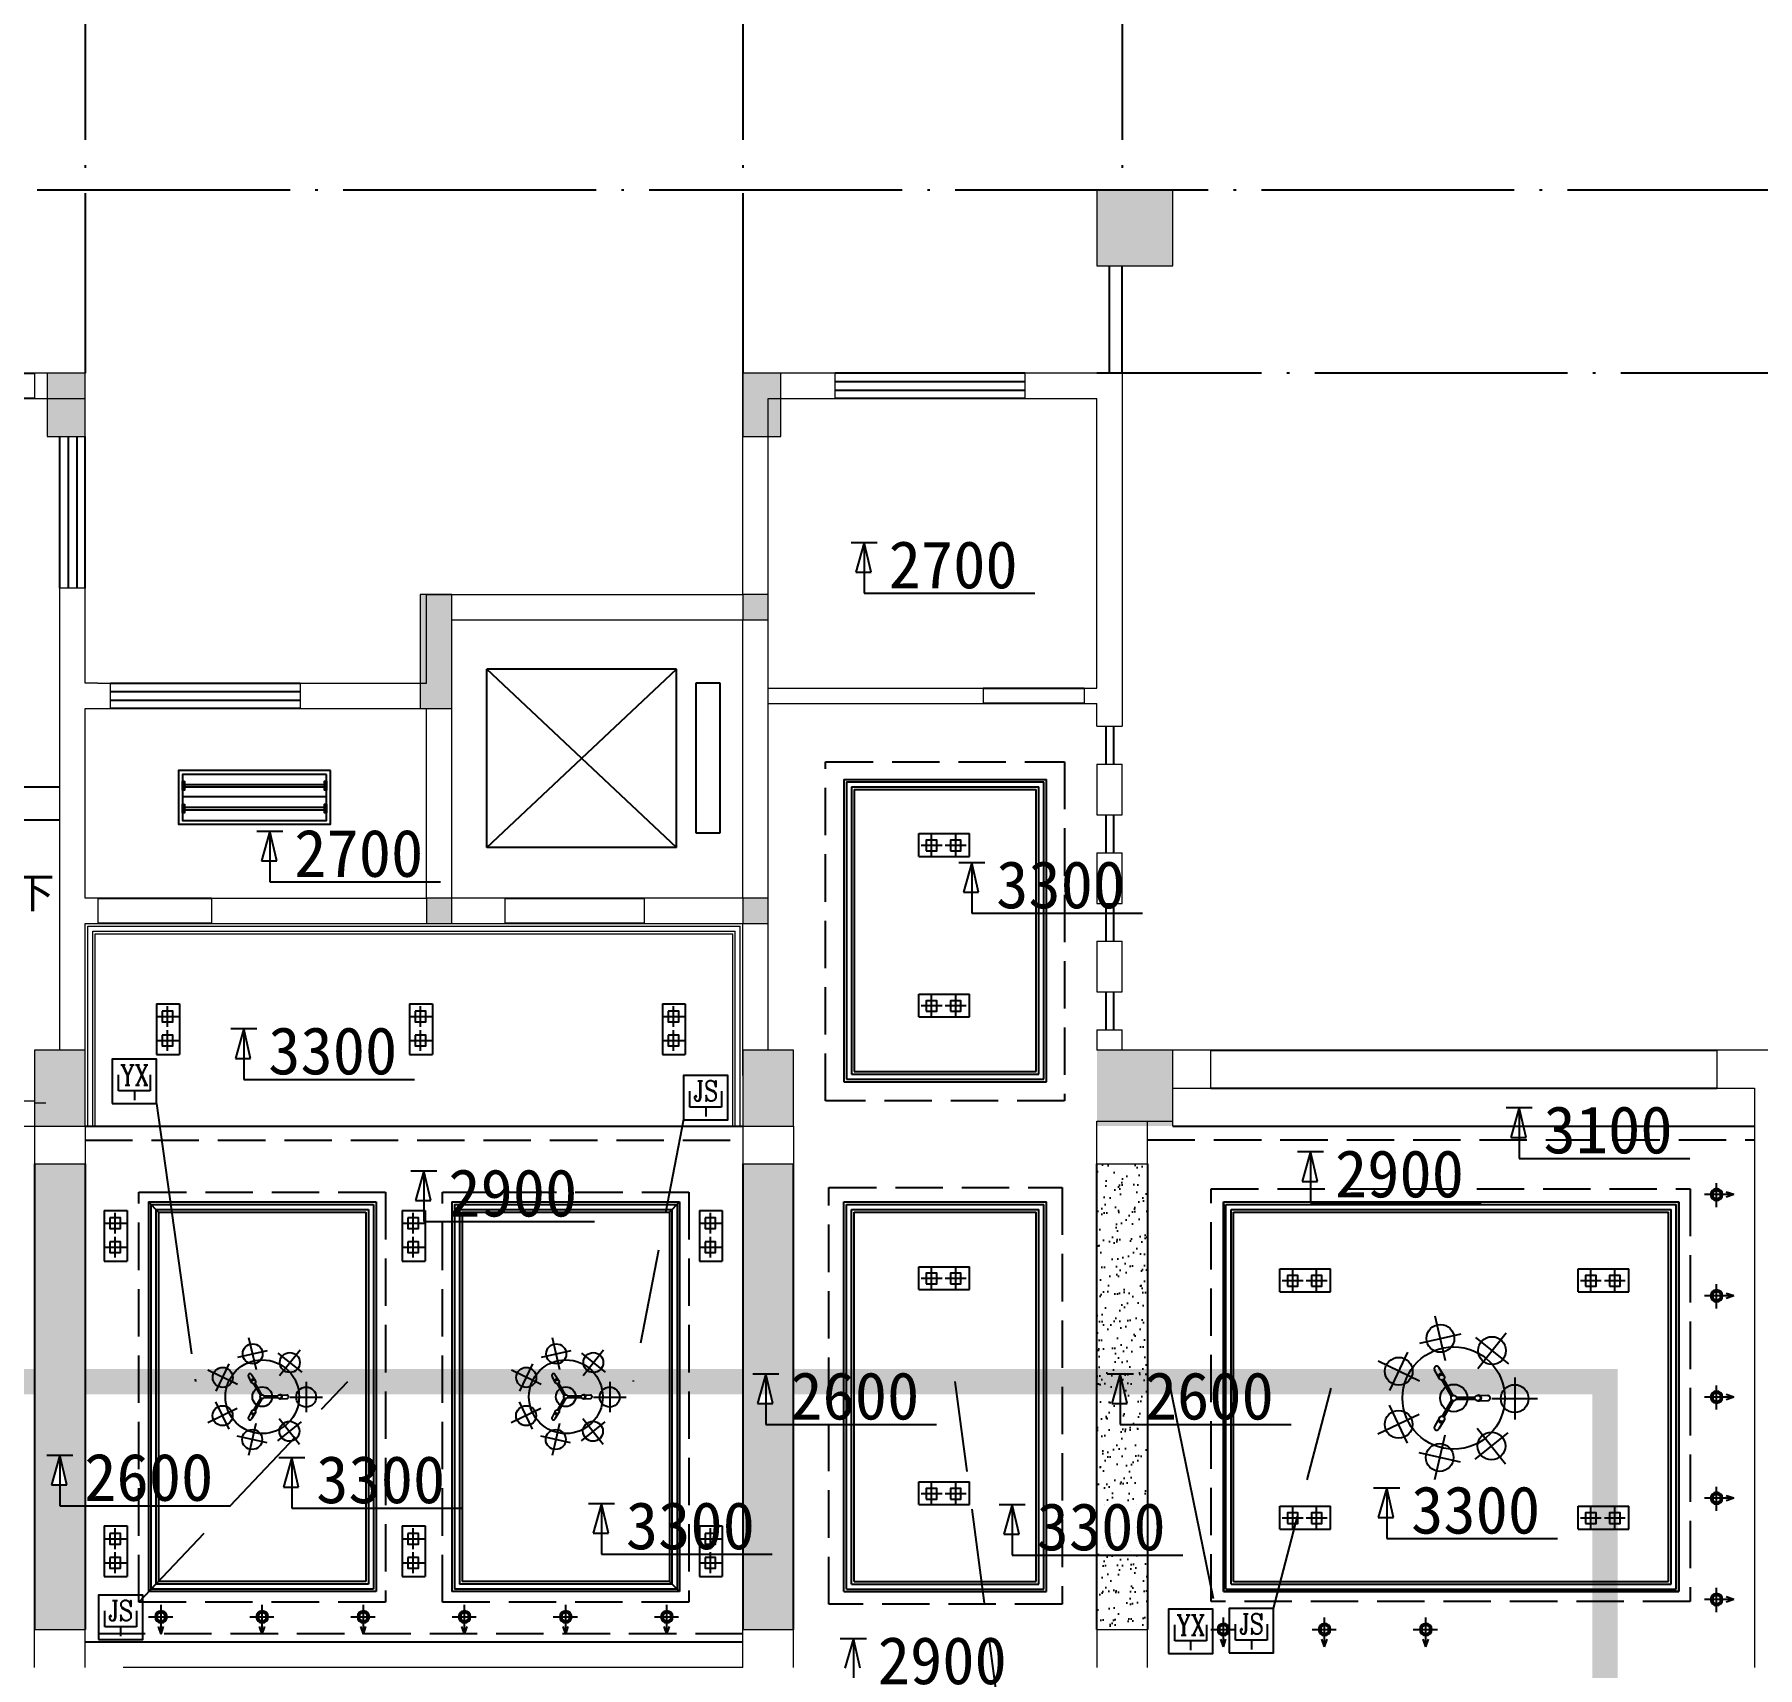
# Model space of a CAD drawing. Extents: x 1487452 to 1619693, y 165319 to 350168.
# Drawn here: x 1584479 to 1598103, y 246359 to 259266 of the extents above; entities that cross this region are included whole.
import ezdxf
from ezdxf.enums import TextEntityAlignment as Align

# ---------------------------------------------------------------- set-up
doc = ezdxf.new("R2010")
doc.units = 0
doc.header["$LTSCALE"] = 1000
doc.header["$MEASUREMENT"] = 0
for name, pattern in [('DASH', [0.35, 0.25, -0.1]), ('DASHED2', [0.375, 0.25, -0.125]), ('DOTE', [2.42, 2, -0.2, 0.02, -0.2])]:
    doc.linetypes.add(name, pattern=pattern)
doc.layers.get('0').update_dxf_attribs({"linetype": 'CONTINUOUS'})
for name, color, linetype in [('Dim3', 30, 'CONTINUOUS'), ('DIME', 3, 'CONTINUOUS'), ('DOTE', 1, 'DOTE'), ('G', 4, 'CONTINUOUS'), ('经济技术指标', 7, 'CONTINUOUS')]:
    doc.layers.add(name, color=color, linetype=linetype)
doc.styles.add('_COMPLEX', font='COMPLEX', dxfattribs={"width": 0.6})
doc.styles.add('DIM_FONT', font='SIMPLEX.shx', dxfattribs={"width": 0.8})
doc.styles.add('HZ', font='txt.shx', dxfattribs={"height": 3, "bigfont": 'hztxt.shx'})
doc.styles.add('黑体', font='SIMHEI.TTF')
pattern_1 = [(82.5, (182533.79, 19028.31), (-112.561055, 105.43417), [0, -121.6, 0, -136, 0, -130]), (52.5, (182533.8, 19028.3), (-59.531, 259.758378), [0, -65.6, 0, -109.6, 0, -42]), (12.5, (182464.21, 18958.73), (175.842342, 176.482591), [0, -40, 0, -144, 0, -188]), (2.5, (182464.21, 18958.73), (120.403373, 219.701028), [0, -20, 0, -94.4, 0, -108])]

# ---------------------------------------------------------------- blocks, each defined once
blk = doc.blocks.new('ghreageraf')
at = {"color": 250}
for p, q in [((1189459, 142967), (1189399, 143228)), ((1189308, 143070), (1189550, 143125)), ((1189634, 143104), (1189828, 142950)), ((1189648, 142922), (1189814, 143131)), ((1189132, 142794), (1189239, 143017)), ((1189306, 142848), (1189065, 142964)), ((1189864, 142870), (1189864, 142623)), ((1189237, 142484), (1189130, 142707)), ((1189731, 142746), (1189997, 142746)), ((1189304, 142653), (1189063, 142538)), ((1189455, 142531), (1189395, 142271)), ((1189824, 142545), (1189631, 142391)), ((1189645, 142572), (1189811, 142364)), ((1189546, 142373), (1189304, 142428))]:
    blk.add_line(p, q, dxfattribs=at)
at = {"color": 250, "linetype": 'DASHED2'}
for p, q in [((1189423, 142861), (1189395, 142914)), ((1189451, 142877), (1189419, 142928)), ((1189494, 142758), (1189439, 142854)), ((1189504, 142764), (1189449, 142860)), ((1189494, 142739), (1189439, 142643)), ((1189504, 142733), (1189449, 142637)), ((1189521, 142755), (1189632, 142755)), ((1189521, 142743), (1189632, 142743)), ((1189646, 142765), (1189706, 142763)), ((1189646, 142733), (1189706, 142735)), ((1189423, 142636), (1189395, 142583)), ((1189451, 142620), (1189419, 142569))]:
    blk.add_line(p, q, dxfattribs=at)
at = {"color": 250}
for centre in [(1189429, 143098), (1189731, 143027), (1189185, 142906), (1189864, 142746), (1189184, 142595), (1189728, 142468), (1189425, 142401)]:
    blk.add_circle(centre, 81.2, dxfattribs=at)
at = {"color": 251}
blk.add_ellipse((1189507, 142749), major_axis=(212, 212), ratio=1, start_param=5.497787, end_param=11.780972, dxfattribs=at)
at = {"color": 250, "linetype": 'DASHED2'}
for centre, major_axis, start_param, end_param in [((1189407, 142922), (-9.9, 9.9), 4.415582, 7.627189), ((1189433, 142876), (11.3, 11.3), 5.873678, 9.33034), ((1189437, 142870), (11.3, 11.3), 5.497787, 11.780972), ((1189507, 142749), (11.3, 11.3), 5.497787, 11.780972), ((1189647, 142749), (11.3, 11.3), 5.497787, 11.780972), ((1189653, 142749), (-11.3, 11.3), 2.208487, 5.665149), ((1189707, 142749), (-9.9, 9.9), 2.321187, 5.532794), ((1189433, 142621), (11.3, 11.3), 1.684888, 5.14155), ((1189437, 142627), (11.3, 11.3), 5.497787, 11.780972), ((1189407, 142575), (9.9, 9.9), 1.797589, 5.009196)]:
    blk.add_ellipse(centre, major_axis=major_axis, ratio=1, start_param=start_param, end_param=end_param, dxfattribs=at)
at = {"color": 250}
blk.add_ellipse((1189507, 142749), major_axis=(-56.6, 56.6), ratio=1, start_param=3.926991, end_param=10.210176, dxfattribs=at)
blk = doc.blocks.new('kjdjhkhgfdgfd')
at = {"color": 251, "extrusion": (0, 0, -1)}
blk.add_ellipse((1091006, 399928), major_axis=(0.6, 47.4), ratio=1, start_param=4.699042, end_param=10.982227, dxfattribs=at)
at = {"color": 250, "extrusion": (0, 0, -1)}
blk.add_ellipse((1091006, 399928), major_axis=(-0.7, 33.2), ratio=1, start_param=-1.549954, end_param=4.733231, dxfattribs=at)
at = {"layer": 'DIME', "color": 250, "ltscale": 0.4}
for p, q in [((1091006, 400027), (1091006, 399836)), ((1090870, 399928), (1090930, 399949)), ((1090870, 399928), (1091102, 399928)), ((1090870, 399928), (1090930, 399908))]:
    blk.add_line(p, q, dxfattribs=at)
blk = doc.blocks.new('jheahfgf')
at = {"layer": '经济技术指标', "color": 251}
for p, q in [((1392474, 233587), (1392654, 233587)), ((1392474, 233587), (1392474, 233187)), ((1392654, 233587), (1392654, 233187)), ((1392474, 233187), (1392654, 233187))]:
    blk.add_line(p, q, dxfattribs=at)
at = {"layer": '经济技术指标', "color": 250}
for p, q in [((1392560, 233404), (1392560, 233569)), ((1392481, 233486), (1392646, 233486)), ((1392560, 233214), (1392560, 233379)), ((1392481, 233296), (1392646, 233296))]:
    blk.add_line(p, q, dxfattribs=at)
for points in [[(1392518, 233528), (1392518, 233444), (1392602, 233444), (1392602, 233528)], [(1392518, 233338), (1392518, 233254), (1392602, 233254), (1392602, 233338)]]:
    blk.add_lwpolyline(points, close=True, dxfattribs=at)
blk = doc.blocks.new('hnghfdsgfds')
at = {"layer": '经济技术指标', "color": 251}
for p, q in [((1408938, 227370), (1408938, 227550)), ((1408938, 227550), (1409338, 227550)), ((1409338, 227370), (1409338, 227550)), ((1408938, 227370), (1409338, 227370))]:
    blk.add_line(p, q, dxfattribs=at)
at = {"layer": '经济技术指标', "color": 250}
for p, q in [((1409039, 227376), (1409039, 227541)), ((1409229, 227376), (1409229, 227541)), ((1409121, 227456), (1408956, 227456)), ((1409311, 227456), (1409146, 227456))]:
    blk.add_line(p, q, dxfattribs=at)
for points in [[(1408997, 227414), (1409081, 227414), (1409081, 227498), (1408997, 227498)], [(1409187, 227414), (1409271, 227414), (1409271, 227498), (1409187, 227498)]]:
    blk.add_lwpolyline(points, close=True, dxfattribs=at)
blk = doc.blocks.new('_LINKPT1')
blk.add_line((0, 0), (0, 0))
blk = doc.blocks.new('JGSGFS')
at = {"color": 3}
for p, q in [((1521339, 294272), (1521339, 294397)), ((1521589, 294397), (1521589, 294272)), ((1521589, 294272), (1521339, 294272)), ((1521464, 294272), (1521464, 294197))]:
    blk.add_line(p, q, dxfattribs=at)
blk.add_lwpolyline([(1521289, 294172), (1521639, 294172), (1521639, 294522), (1521289, 294522)], close=True, dxfattribs=at)
for p in [(1521464, 294522), (1521289, 294347), (1521639, 294347), (1521464, 294172)]:
    blk.add_blockref('_LINKPT1', p, dxfattribs=at)
at = {"color": 3, "style": '_COMPLEX', "width": 0.8}
blk.add_text('YX', height=160, dxfattribs=at).set_placement((1521464, 294397), align=Align.MIDDLE)
at = {"color": 3, "style": 'DIM_FONT', "width": 0.8, "flags": 9}
blk.add_attdef('A', (1521464, 294347), '', height=0.01, dxfattribs=at)
blk = doc.blocks.new('KJYTHFD')
at = {"color": 3}
for p, q in [((1522355, 290602), (1522355, 290727)), ((1522605, 290602), (1522355, 290602)), ((1522480, 290602), (1522480, 290527)), ((1522605, 290727), (1522605, 290602))]:
    blk.add_line(p, q, dxfattribs=at)
blk.add_lwpolyline([(1522305, 290502), (1522655, 290502), (1522655, 290852), (1522305, 290852)], close=True, dxfattribs=at)
for p in [(1522480, 290852), (1522305, 290677), (1522655, 290677), (1522480, 290502)]:
    blk.add_blockref('_LINKPT1', p, dxfattribs=at)
at = {"color": 3, "style": '_COMPLEX', "width": 0.8}
blk.add_text('JS', height=160, dxfattribs=at).set_placement((1522480, 290728), align=Align.MIDDLE)
at = {"color": 3, "style": 'DIM_FONT', "width": 0.8, "flags": 9}
blk.add_attdef('A', (1522480, 290677), '', height=0.01, dxfattribs=at)

msp = doc.modelspace()

# ---------------------------------------------------------------- hatches: boundary and pattern name
at = {"lineweight": 13}
for points in [[(1592879.8, 257439.1), (1593479.8, 257439.1), (1593479.8, 258039.1), (1592879.8, 258039.1)], [(1584579.8, 256089.1), (1584879.8, 256089.1), (1584879.8, 256589.1), (1584579.8, 256589.1)], [(1590079.8, 256089.1), (1590379.8, 256089.1), (1590379.8, 256589.1), (1590079.8, 256589.1)], [(1587529.8, 253939.1), (1587779.8, 253939.1), (1587779.8, 254839.1), (1587529.8, 254839.1)], [(1590079.8, 254639.1), (1590279.8, 254639.1), (1590279.8, 254839.1), (1590079.8, 254839.1)], [(1587579.8, 252239.1), (1587779.8, 252239.1), (1587779.8, 252439.1), (1587579.8, 252439.1)], [(1590079.8, 252239.1), (1590279.8, 252239.1), (1590279.8, 252439.1), (1590079.8, 252439.1)], [(1584479.8, 250639.1), (1584879.8, 250639.1), (1584879.8, 251239.1), (1584479.8, 251239.1)], [(1590079.8, 250639.1), (1590479.8, 250639.1), (1590479.8, 251239.1), (1590079.8, 251239.1)], [(1592879.8, 250639.1), (1593479.8, 250639.1), (1593479.8, 251239.1), (1592879.8, 251239.1)]]:
    msp.add_hatch(color=256, dxfattribs=at).paths.add_polyline_path(points)
at = {"layer": 'DIME', "ltscale": 0.4}
h = msp.add_hatch(dxfattribs=at)
h.set_pattern_fill('AR-SAND', color=250, scale=80, angle=45, style=0, double=1)
h.set_pattern_definition(pattern_1)
h.paths.add_polyline_path([(1584479.8, 246659.1), (1584879.8, 246659.1), (1584879.8, 247637.4), (1584679.8, 247637.4), (1584679.8, 247803.4), (1584613.6, 247803.4), (1584679.8, 248038.5), (1584734.1, 247803.4), (1584679.8, 247803.4), (1584679.8, 247637.4), (1584879.8, 247637.4), (1584879.8, 250339.1), (1584479.8, 250339.1)])
h.paths.add_polyline_path([(1590479.8, 250339.1), (1590079.8, 250339.1), (1590079.8, 246659.1), (1590479.8, 246659.1), (1590479.8, 248280.2), (1590262, 248280.2), (1590262, 248446.2), (1590195.8, 248446.2), (1590262, 248681.4), (1590316.3, 248446.2), (1590262, 248446.2), (1590262, 248280.2), (1590479.8, 248280.2)])
h.paths.add_polyline_path([(1584779, 248145.2), (1585979, 248145.2), (1585979, 247582.7), (1584779, 247582.7)], flags=9)
h.paths.add_polyline_path([(1590361.2, 248788), (1591561.2, 248788), (1591561.2, 248225.5), (1590361.2, 248225.5)], flags=9)
h = msp.add_hatch(dxfattribs=at)
h.set_pattern_fill('AR-SAND', color=250, scale=80, angle=45, style=0, double=1)
h.set_pattern_definition(pattern_1)
h.paths.add_polyline_path([(1593279.8, 250339.1), (1592879.8, 250339.1), (1592879.8, 246659.3), (1593279.8, 246659.3), (1593279.8, 248280.2), (1593064.6, 248280.2), (1593064.6, 248446.2), (1592998.5, 248446.2), (1593064.6, 248681.4), (1593119, 248446.2), (1593064.6, 248446.2), (1593064.6, 248280.2), (1593279.8, 248280.2)])
h.paths.add_polyline_path([(1593163.9, 248788), (1594363.9, 248788), (1594363.9, 248225.5), (1593163.9, 248225.5)], flags=9)

# ---------------------------------------------------------------- linework, layer by layer
at = {"lineweight": 13}
for p, q in [((1593479.8, 258039.1), (1592879.8, 258039.1)), ((1592879.8, 258039.1), (1592879.8, 257439.1)), ((1593479.8, 257439.1), (1593479.8, 258039.1)), ((1592879.8, 257439.1), (1593479.8, 257439.1)), ((1584879.8, 256589.1), (1584479.8, 256589.1)), ((1584479.8, 256589.1), (1584479.8, 256389.1)), ((1584879.8, 256589.1), (1584579.8, 256589.1)), ((1584579.8, 256589.1), (1584579.8, 256089.1)), ((1584879.8, 256389.1), (1584879.8, 256589.1)), ((1584879.8, 256089.1), (1584879.8, 256589.1)), ((1590079.8, 254839.1), (1590079.8, 256589.1)), ((1590809.8, 256589.1), (1590079.8, 256589.1)), ((1590379.8, 256589.1), (1590079.8, 256589.1)), ((1590079.8, 256589.1), (1590079.8, 256089.1)), ((1590379.8, 256089.1), (1590379.8, 256589.1)), ((1590809.8, 256389.1), (1590809.8, 256589.1)), ((1593079.8, 256589.1), (1592309.8, 256589.1)), ((1592309.8, 256589.1), (1592309.8, 256389.1)), ((1593079.8, 256589.1), (1593079.8, 253799.1)), ((1584479.8, 256389.1), (1584679.8, 256389.1)), ((1584679.8, 256389.1), (1584879.8, 256389.1)), ((1590279.8, 254739.1), (1590279.8, 256389.1)), ((1590279.8, 256389.1), (1590809.8, 256389.1)), ((1592309.8, 256389.1), (1592879.8, 256389.1)), ((1592879.8, 254099.1), (1592879.8, 256389.1)), ((1584579.8, 256089.1), (1584879.8, 256089.1)), ((1590079.8, 256089.1), (1590379.8, 256089.1)), ((1584879.8, 254889.1), (1584679.8, 254889.1)), ((1584679.8, 251239.1), (1584679.8, 254889.1)), ((1584879.8, 254139.1), (1584879.8, 254889.1)), ((1587779.8, 254839.1), (1587529.8, 254839.1)), ((1587529.8, 254839.1), (1587529.8, 253939.1)), ((1587579.8, 254139.1), (1587579.8, 254839.1)), ((1587579.8, 254839.1), (1590079.8, 254839.1)), ((1587779.8, 253939.1), (1587779.8, 254839.1)), ((1590279.8, 254839.1), (1590079.8, 254839.1)), ((1590079.8, 254839.1), (1590079.8, 254639.1)), ((1590279.8, 254639.1), (1590279.8, 254839.1)), ((1587779.8, 254039.1), (1587779.8, 254639.1)), ((1587779.8, 254639.1), (1590079.8, 254639.1)), ((1590079.8, 252439.1), (1590079.8, 254639.1)), ((1590079.8, 254639.1), (1590279.8, 254639.1)), ((1590279.8, 252339.1), (1590279.8, 254739.1)), ((1584979.8, 254139.1), (1584879.8, 254139.1)), ((1584979.8, 254139.1), (1585079.8, 254139.1)), ((1585079.8, 253939.1), (1585079.8, 254139.1)), ((1586579.8, 254139.1), (1587579.8, 254139.1)), ((1586579.8, 254139.1), (1586579.8, 253939.1)), ((1590279.8, 254099.1), (1591979.8, 254099.1)), ((1591979.8, 254099.1), (1591979.8, 253979.1)), ((1592779.8, 254099.1), (1592779.8, 253979.1)), ((1592779.8, 254099.1), (1592879.8, 254099.1)), ((1587779.8, 252439.1), (1587779.8, 254039.1)), ((1590279.8, 253979.1), (1591979.8, 253979.1)), ((1592779.8, 253979.1), (1592879.8, 253979.1)), ((1592879.8, 253799.1), (1592879.8, 253979.1)), ((1584879.8, 253939.1), (1585079.8, 253939.1)), ((1584879.8, 252439), (1584879.8, 253939.1)), ((1586579.8, 253939.1), (1587579.8, 253939.1)), ((1587529.8, 253939.1), (1587779.8, 253939.1)), ((1587579.8, 252439.1), (1587579.8, 253939.1)), ((1592879.8, 253799.1), (1593079.8, 253799.1)), ((1590279.8, 252539.1), (1590279.8, 253579.1)), ((1592879.8, 253499.1), (1592879.8, 253099.1)), ((1592879.8, 253499.1), (1593079.8, 253499.1)), ((1593079.8, 253099.1), (1593079.8, 253499.1)), ((1592879.8, 253099.1), (1593079.8, 253099.1)), ((1592879.8, 252799.1), (1593079.8, 252799.1)), ((1592879.8, 252799.1), (1592879.8, 252399.1)), ((1593079.8, 252399.1), (1593079.8, 252799.1)), ((1584979.8, 252439), (1584879.8, 252439)), ((1584979.8, 252439), (1584979.8, 252239)), ((1585879.8, 252439.1), (1587579.8, 252439.1)), ((1585879.8, 252439.1), (1585879.8, 252239.1)), ((1587779.8, 252439.1), (1587579.8, 252439.1)), ((1587579.8, 252439.1), (1587579.8, 252239.1)), ((1588199.8, 252439.1), (1587779.8, 252439.1)), ((1587779.8, 252239.1), (1587779.8, 252439.1)), ((1588199.8, 252239.1), (1588199.8, 252439.1)), ((1590079.8, 252439.1), (1589299.8, 252439.1)), ((1589299.8, 252439.1), (1589299.8, 252239.1)), ((1590279.8, 252439.1), (1590079.8, 252439.1)), ((1590079.8, 252439.1), (1590079.8, 252239.1)), ((1590279.8, 252239.1), (1590279.8, 252439.1)), ((1590279.8, 251239.1), (1590279.8, 252339.1)), ((1592879.8, 252399.1), (1593079.8, 252399.1)), ((1584879.8, 251239.1), (1584879.8, 252239.1)), ((1584879.8, 252239.1), (1584979.8, 252239.1)), ((1585879.8, 252239.1), (1587579.8, 252239.1)), ((1587579.8, 252239.1), (1587779.8, 252239.1)), ((1587679.8, 252239.1), (1588199.8, 252239.1)), ((1589299.8, 252239.1), (1590079.8, 252239.1)), ((1590079.8, 251039.1), (1590079.8, 252239.1)), ((1590079.8, 252239.1), (1590279.8, 252239.1)), ((1592879.8, 252099.1), (1593079.8, 252099.1)), ((1592879.8, 252099.1), (1592879.8, 251699.1)), ((1593079.8, 251699.1), (1593079.8, 252099.1)), ((1592879.8, 251699.1), (1593079.8, 251699.1)), ((1592879.8, 251399.1), (1593079.8, 251399.1)), ((1592879.8, 251399.1), (1592879.8, 251239.1)), ((1593079.8, 251239.1), (1593079.8, 251399.1)), ((1584879.8, 251239.1), (1584479.8, 251239.1)), ((1584479.8, 251239.1), (1584479.8, 250639.1)), ((1584879.8, 250639.1), (1584879.8, 251239.1)), ((1590479.8, 251239.1), (1590079.8, 251239.1)), ((1590079.8, 251239.1), (1590079.8, 250639.1)), ((1590479.8, 250639.1), (1590479.8, 251239.1)), ((1593479.8, 251239.1), (1592879.8, 251239.1)), ((1593479.8, 250639.1), (1593479.8, 251239.1)), ((1593779.8, 251239.1), (1593479.8, 251239.1)), ((1593779.8, 250939.1), (1593779.8, 251239.1)), ((1597779.8, 251239.1), (1597779.8, 250939.1)), ((1598359.6, 251239.1), (1597779.8, 251239.1)), ((1583889.4, 250839.1), (1584479.8, 250839.1)), ((1584568.5, 250819.1), (1584479.8, 250819.1)), ((1593479.8, 250939.1), (1593779.8, 250939.1)), ((1597779.8, 250939.1), (1598079.8, 250939.1)), ((1598079.8, 250939.1), (1598079.8, 246359.1)), ((1583769.6, 250639.1), (1584479.8, 250639.1)), ((1584479.8, 250639.1), (1584879.8, 250639.1)), ((1584479.8, 250639.1), (1584479.8, 250339.1)), ((1584879.8, 250639.1), (1584879.8, 250339.1)), ((1590079.8, 250639.1), (1590479.8, 250639.1)), ((1590079.8, 250639.1), (1590079.8, 250339.1)), ((1590479.8, 250639.1), (1590479.8, 250339.1)), ((1592879.8, 250676.3), (1593479.8, 250676.3)), ((1592879.8, 250339.1), (1592879.8, 250676.3)), ((1593279.8, 250339.1), (1593279.8, 250676.3)), ((1584479.8, 250339.1), (1584879.8, 250339.1)), ((1590079.8, 250339.1), (1590479.8, 250339.1)), ((1592879.8, 250339.1), (1593279.8, 250339.1)), ((1584479.8, 246359.1), (1584479.8, 246659.1)), ((1584479.8, 246659.1), (1584879.8, 246659.1)), ((1584879.8, 246359.1), (1584879.8, 246659.1)), ((1590079.8, 246359.1), (1590079.8, 246659.1)), ((1590079.8, 246659.1), (1590479.8, 246659.1)), ((1590479.8, 246359.1), (1590479.8, 246659.1)), ((1592879.8, 246659.3), (1592879.8, 246359.1)), ((1592879.8, 246659.3), (1593279.8, 246659.3)), ((1593279.8, 246359.1), (1593279.8, 246659.3)), ((1590079.8, 246359.1), (1585179.8, 246359.1))]:
    msp.add_line(p, q, dxfattribs=at)
at = {"color": 1}
for p, q in [((1590936.5, 255250.9), (1591143.1, 255250.9)), ((1591039.8, 255250.9), (1590973.7, 255015.7)), ((1591039.8, 255250.9), (1591039.8, 254849.7)), ((1591094.2, 255015.7), (1591039.8, 255250.9)), ((1590973.7, 255015.7), (1591094.2, 255015.7)), ((1591039.8, 254849.7), (1592389.6, 254849.7)), ((1586236.6, 252970.4), (1586443.2, 252970.4)), ((1586339.9, 252970.4), (1586273.8, 252735.3)), ((1586339.9, 252970.4), (1586339.9, 252569.3)), ((1586394.3, 252735.3), (1586339.9, 252970.4)), ((1586273.8, 252735.3), (1586394.3, 252735.3)), ((1591786.6, 252721.7), (1591993.1, 252721.7)), ((1591889.9, 252721.7), (1591823.7, 252486.6)), ((1591889.9, 252721.7), (1591889.9, 252320.6)), ((1591944.2, 252486.6), (1591889.9, 252721.7)), ((1586339.9, 252569.3), (1587689.7, 252569.3)), ((1591823.7, 252486.6), (1591944.2, 252486.6)), ((1591889.9, 252320.6), (1593239.6, 252320.6)), ((1586030.9, 251409.1), (1586237.5, 251409.1)), ((1586134.2, 251409.1), (1586068, 251173.9)), ((1586134.2, 251409.1), (1586134.2, 251007.9)), ((1586188.5, 251173.9), (1586134.2, 251409.1)), ((1586068, 251173.9), (1586188.5, 251173.9)), ((1586134.2, 251007.9), (1587483.9, 251007.9)), ((1596114.6, 250784.7), (1596321.2, 250784.7)), ((1596217.9, 250784.7), (1596151.8, 250549.5)), ((1596217.9, 250784.7), (1596217.9, 250383.5)), ((1596272.3, 250549.5), (1596217.9, 250784.7)), ((1596151.8, 250549.5), (1596272.3, 250549.5)), ((1594465, 250436.9), (1594671.5, 250436.9)), ((1594568.2, 250436.9), (1594502.1, 250201.8)), ((1594568.2, 250436.9), (1594568.2, 250035.8)), ((1594622.6, 250201.8), (1594568.2, 250436.9)), ((1587454.5, 250285.9), (1587661.1, 250285.9)), ((1587557.8, 250285.9), (1587491.7, 250050.7)), ((1587557.8, 250285.9), (1587557.8, 249884.7)), ((1587612.2, 250050.7), (1587557.8, 250285.9)), ((1596217.9, 250383.5), (1597567.7, 250383.5)), ((1594502.1, 250201.8), (1594622.6, 250201.8)), ((1587491.7, 250050.7), (1587612.2, 250050.7)), ((1594568.2, 250035.8), (1595918, 250035.8)), ((1587557.8, 249884.7), (1588907.6, 249884.7)), ((1590158.7, 248681.4), (1590365.3, 248681.4)), ((1590262, 248681.4), (1590195.8, 248446.2)), ((1590262, 248681.4), (1590262, 248280.2)), ((1590316.3, 248446.2), (1590262, 248681.4)), ((1592961.3, 248681.4), (1593167.9, 248681.4)), ((1593064.6, 248681.4), (1592998.5, 248446.2)), ((1593064.6, 248681.4), (1593064.6, 248280.2)), ((1593119, 248446.2), (1593064.6, 248681.4)), ((1590195.8, 248446.2), (1590316.3, 248446.2)), ((1592998.5, 248446.2), (1593119, 248446.2)), ((1590262, 248280.2), (1591611.8, 248280.2)), ((1593064.6, 248280.2), (1594414.4, 248280.2)), ((1584576.5, 248038.5), (1584783.1, 248038.5)), ((1584679.8, 248038.5), (1584613.6, 247803.4)), ((1584679.8, 248038.5), (1584679.8, 247637.4)), ((1584734.1, 247803.4), (1584679.8, 248038.5)), ((1586410.3, 248019.9), (1586616.9, 248019.9)), ((1586513.6, 248019.9), (1586447.4, 247784.7)), ((1586513.6, 248019.9), (1586513.6, 247618.8)), ((1586568, 247784.7), (1586513.6, 248019.9)), ((1584613.6, 247803.4), (1584734.1, 247803.4)), ((1586447.4, 247784.7), (1586568, 247784.7)), ((1595067.4, 247779.9), (1595274, 247779.9)), ((1595170.7, 247779.9), (1595104.5, 247544.7)), ((1595170.7, 247779.9), (1595170.7, 247378.7)), ((1595225.1, 247544.7), (1595170.7, 247779.9)), ((1584679.8, 247637.4), (1586029.6, 247637.4)), ((1586513.6, 247618.8), (1587863.4, 247618.8)), ((1588858.9, 247655.5), (1589065.5, 247655.5)), ((1588962.2, 247655.5), (1588896.1, 247420.3)), ((1588962.2, 247655.5), (1588962.2, 247254.4)), ((1589016.6, 247420.3), (1588962.2, 247655.5)), ((1592106.4, 247647.3), (1592313, 247647.3)), ((1592209.7, 247647.3), (1592143.6, 247412.1)), ((1592209.7, 247647.3), (1592209.7, 247246.1)), ((1592264.1, 247412.1), (1592209.7, 247647.3)), ((1588896.1, 247420.3), (1589016.6, 247420.3)), ((1592143.6, 247412.1), (1592264.1, 247412.1)), ((1595104.5, 247544.7), (1595225.1, 247544.7)), ((1595170.7, 247378.7), (1596520.5, 247378.7)), ((1588962.2, 247254.4), (1590312, 247254.4)), ((1592209.7, 247246.1), (1593559.5, 247246.1)), ((1590850.4, 246589.5), (1591057, 246589.5)), ((1590953.7, 246589.5), (1590887.5, 246354.4)), ((1590953.7, 246589.5), (1590953.7, 246188.4)), ((1591008, 246354.4), (1590953.7, 246589.5))]:
    msp.add_line(p, q, dxfattribs=at)
at = {"color": 250, "lineweight": 13}
for p, q in [((1584899.8, 252219.1), (1590059.8, 252219)), ((1584899.8, 250639.1), (1584899.8, 252219.1)), ((1584939.8, 252179.1), (1590019.8, 252179)), ((1584939.8, 250639.1), (1584939.8, 252179.1)), ((1590019.8, 250639.1), (1590019.8, 252179)), ((1590059.8, 250639.1), (1590059.8, 252219))]:
    msp.add_line(p, q, dxfattribs=at)
at = {"color": 251, "lineweight": 13}
for p, q in [((1584959.8, 252159.1), (1589999.8, 252159)), ((1584959.8, 250639.1), (1584959.8, 252159.1)), ((1589999.8, 250639.1), (1589999.8, 252159))]:
    msp.add_line(p, q, dxfattribs=at)
at = {"layer": 'Dim3', "color": 251, "ltscale": 0.4}
for p, q in [((1592979.8, 256589.1), (1592979.8, 257439.1)), ((1593079.8, 256589.1), (1593079.8, 257439.1)), ((1592309.8, 256589.1), (1590809.8, 256589.1)), ((1592309.8, 256389.1), (1590809.8, 256389.1)), ((1588054.8, 252839.1), (1588054.8, 254250.1)), ((1589554.8, 252839.1), (1588054.8, 254250.1)), ((1588054.8, 252839.1), (1589554.8, 254250.1)), ((1589554.8, 254250.1), (1588054.8, 254250.1)), ((1589554.8, 252839.1), (1589554.8, 254250.1)), ((1589712.2, 254143.2), (1589897.4, 254143.2)), ((1589712.2, 252952.9), (1589712.2, 254143.2)), ((1589897.4, 254143.2), (1589897.4, 252952.9)), ((1583279.8, 253319.1), (1584679.8, 253319.1)), ((1583279.8, 253059.1), (1584679.8, 253059.1)), ((1589897.4, 252952.9), (1589712.2, 252952.9)), ((1589554.8, 252839.1), (1588054.8, 252839.1))]:
    msp.add_line(p, q, dxfattribs=at)
at = {"layer": 'Dim3', "color": 250, "ltscale": 0.4}
for p, q in [((1590809.8, 256522.4), (1592309.8, 256522.4)), ((1590809.8, 256455.7), (1592309.8, 256455.7))]:
    msp.add_line(p, q, dxfattribs=at)
at = {"layer": 'DIME', "color": 251, "ltscale": 0.4}
for p, q in [((1583579.8, 256589.1), (1584479.8, 256589.1)), ((1584479.8, 256389.1), (1583579.8, 256389.1)), ((1591979.8, 254099.1), (1592779.8, 254099.1)), ((1592779.8, 253979.1), (1591979.8, 253979.1)), ((1590879.8, 253379.1), (1592479.8, 253379.1)), ((1590879.8, 253379.1), (1590879.8, 250989.1)), ((1590959.8, 253299.1), (1592399.8, 253299.1)), ((1590959.8, 253299.1), (1590959.8, 251069.1)), ((1592399.8, 251069.1), (1592399.8, 253299.1)), ((1592479.8, 250989.1), (1592479.8, 253379.1)), ((1586788.6, 253239.7), (1585648.6, 253239.7)), ((1584979.8, 252439), (1585879.8, 252439.1)), ((1588199.8, 252439.1), (1589299.8, 252439.1)), ((1585879.8, 252239.1), (1584979.8, 252239)), ((1589299.8, 252239.1), (1588199.8, 252239.1)), ((1593779.8, 251239.1), (1597779.8, 251239.1)), ((1590879.8, 250989.1), (1592479.8, 250989.1)), ((1590959.8, 251069.1), (1592399.8, 251069.1)), ((1593779.8, 250939.1), (1597779.8, 250939.1)), ((1584879.8, 250639.1), (1590079.8, 250639.1)), ((1593479.8, 250639.1), (1598079.8, 250639.1)), ((1584479.8, 250339.1), (1584479.8, 246659.1)), ((1584879.8, 250339.1), (1584879.8, 246659.1)), ((1590079.8, 250339.1), (1590079.8, 246659.1)), ((1590479.8, 246659.1), (1590479.8, 250339.1)), ((1592879.8, 246659.3), (1592879.8, 250339.1)), ((1593279.8, 250339.1), (1593279.8, 246659.3)), ((1585379.8, 250039.1), (1587179.8, 250039.1)), ((1585379.8, 250039.1), (1585379.8, 246959.1)), ((1587179.8, 250039.1), (1587179.8, 246959.1)), ((1587779.8, 250039.1), (1587779.8, 246959.1)), ((1587779.8, 250039.1), (1589579.8, 250039.1)), ((1589579.8, 250039.1), (1589579.8, 246959.1)), ((1590879.8, 246959.1), (1590879.8, 250039.1)), ((1590879.8, 250039.1), (1592479.8, 250039.1)), ((1592479.8, 246959.1), (1592479.8, 250039.1)), ((1593879.8, 250039.1), (1593879.8, 246959.1)), ((1593879.8, 250039.1), (1597479.8, 250039.1)), ((1593879.8, 246959.1), (1593879.8, 250039.1)), ((1593879.8, 250039.1), (1597479.8, 250039.1)), ((1597479.8, 250039.1), (1597479.8, 246959.1)), ((1597479.8, 246959.1), (1597479.8, 250039.1)), ((1585459.8, 249959.1), (1587099.8, 249959.1)), ((1585459.8, 249959.1), (1585459.8, 247039.1)), ((1587099.8, 249959.1), (1587099.8, 247039.1)), ((1587859.8, 249959.1), (1589499.8, 249959.1)), ((1587859.8, 249959.1), (1587859.8, 247039.1)), ((1589499.8, 249959.1), (1589499.8, 247039.1)), ((1590959.8, 247039.1), (1590959.8, 249959.1)), ((1590959.8, 249959.1), (1592399.8, 249959.1)), ((1592399.8, 247039.1), (1592399.8, 249959.1)), ((1593959.8, 247039.1), (1593959.8, 249959.1)), ((1593959.8, 249959.1), (1597399.8, 249959.1)), ((1597399.8, 247039.1), (1597399.8, 249959.1)), ((1587099.8, 247039.1), (1585459.8, 247039.1)), ((1589499.8, 247039.1), (1587859.8, 247039.1)), ((1590959.8, 247039.1), (1592399.8, 247039.1)), ((1593959.8, 247039.1), (1597399.8, 247039.1)), ((1587179.8, 246959.1), (1585379.8, 246959.1)), ((1589579.8, 246959.1), (1587779.8, 246959.1)), ((1590879.8, 246959.1), (1592479.8, 246959.1)), ((1597479.8, 246959.1), (1593879.8, 246959.1)), ((1593879.8, 246959.1), (1597479.8, 246959.1)), ((1590079.8, 246559.1), (1584879.8, 246559.1))]:
    msp.add_line(p, q, dxfattribs=at)
at = {"layer": 'DIME', "color": 2, "ltscale": 0.4}
for p, q in [((1584679.8, 254889.1), (1584679.8, 256089.1)), ((1584746.5, 256089.1), (1584746.5, 254889.1)), ((1584813.1, 256089.1), (1584813.1, 254889.1)), ((1584879.8, 254889.1), (1584879.8, 256089.1)), ((1585079.8, 254139.1), (1586579.8, 254139.1)), ((1585079.8, 254072.1), (1586579.8, 254072.1)), ((1585079.8, 254006.1), (1586579.8, 254006.1)), ((1586579.8, 253939.1), (1585079.8, 253939.1)), ((1592949.8, 253799.1), (1592949.8, 253499.1)), ((1593009.8, 253799.1), (1593009.8, 253499.1)), ((1592949.8, 253099.1), (1592949.8, 252799.1)), ((1593009.8, 253099.1), (1593009.8, 252799.1)), ((1592949.8, 252399.1), (1592949.8, 252099.1)), ((1593009.8, 252399.1), (1593009.8, 252099.1)), ((1592949.8, 251699.1), (1592949.8, 251399.1)), ((1593009.8, 251699.1), (1593009.8, 251399.1))]:
    msp.add_line(p, q, dxfattribs=at)
at = {"layer": 'DIME', "color": 250, "ltscale": 0.4}
for p, q in [((1585665.2, 253339.2), (1586771.9, 253339.2)), ((1585665.2, 253319.2), (1586771.9, 253319.2)), ((1590899.8, 253359.1), (1590899.8, 251009.1)), ((1590899.8, 253359.1), (1592459.8, 253359.1)), ((1590939.8, 253319.1), (1590939.8, 251049.1)), ((1590939.8, 253319.1), (1592419.8, 253319.1)), ((1592419.8, 251049.1), (1592419.8, 253319.1)), ((1592459.8, 251009.1), (1592459.8, 253359.1)), ((1585665.2, 253158.4), (1586771.9, 253158.4)), ((1585665.2, 253138.4), (1586771.9, 253138.4)), ((1590899.8, 251009.1), (1592459.8, 251009.1)), ((1590939.8, 251049.1), (1592419.8, 251049.1)), ((1585459.8, 249959.1), (1585379.8, 250039.1)), ((1585399.8, 250019.1), (1587159.8, 250019.1)), ((1585399.8, 250019.1), (1585399.8, 246979.1)), ((1587159.8, 250019.1), (1587159.8, 246979.1)), ((1587799.8, 250019.1), (1589559.8, 250019.1)), ((1587799.8, 250019.1), (1587799.8, 246979.1)), ((1589499.8, 249959.1), (1589579.8, 250039.1)), ((1589559.8, 250019.1), (1589559.8, 246979.1)), ((1590899.8, 250019.1), (1592459.8, 250019.1)), ((1590899.8, 246979.1), (1590899.8, 250019.1)), ((1592459.8, 246979.1), (1592459.8, 250019.1)), ((1593899.8, 250019.1), (1597459.8, 250019.1)), ((1593899.8, 246979.1), (1593899.8, 250019.1)), ((1597459.8, 246979.1), (1597459.8, 250019.1)), ((1585439.8, 249979.1), (1587119.8, 249979.1)), ((1585439.8, 249979.1), (1585439.8, 247019.1)), ((1587119.8, 249979.1), (1587119.8, 247019.1)), ((1587839.8, 249979.1), (1589519.8, 249979.1)), ((1587839.8, 249979.1), (1587839.8, 247019.1)), ((1589519.8, 249979.1), (1589519.8, 247019.1)), ((1590939.8, 249979.1), (1592419.8, 249979.1)), ((1590939.8, 247019.1), (1590939.8, 249979.1)), ((1592419.8, 247019.1), (1592419.8, 249979.1)), ((1593939.8, 249979.1), (1597419.8, 249979.1)), ((1593939.8, 247019.1), (1593939.8, 249979.1)), ((1597419.8, 247019.1), (1597419.8, 249979.1)), ((1585459.8, 247039.1), (1585379.8, 246959.1)), ((1587119.8, 247019.1), (1585439.8, 247019.1)), ((1589519.8, 247019.1), (1587839.8, 247019.1)), ((1589499.8, 247039.1), (1589579.8, 246959.1)), ((1590939.8, 247019.1), (1592419.8, 247019.1)), ((1593939.8, 247019.1), (1597419.8, 247019.1)), ((1587159.8, 246979.1), (1585399.8, 246979.1)), ((1589559.8, 246979.1), (1587799.8, 246979.1)), ((1590899.8, 246979.1), (1592459.8, 246979.1)), ((1593899.8, 246979.1), (1597459.8, 246979.1))]:
    msp.add_line(p, q, dxfattribs=at)
at = {"layer": 'DIME', "color": 250, "linetype": 'DASH', "ltscale": 1.5}
for p, q in [((1584879.8, 250528.5), (1590079.8, 250528.5)), ((1593279.8, 250530.2), (1598079.8, 250530.2)), ((1590079.8, 246625.1), (1584879.8, 246625.1))]:
    msp.add_line(p, q, dxfattribs=at)
at = {"layer": 'DIME', "color": 251, "ltscale": 0.4}
for points in [[(1586818.6, 253448.4), (1585618.6, 253448.4), (1585618.6, 253025), (1586818.6, 253025)], [(1586788.6, 253418.4), (1585648.6, 253418.4), (1585648.6, 253055), (1586788.6, 253055)]]:
    msp.add_lwpolyline(points, close=True, dxfattribs=at)
at = {"layer": 'DIME', "color": 250, "linetype": 'DASH', "ltscale": 1.5}
for points in [[(1590734.9, 253517.6), (1592624.5, 253517.6), (1592624.5, 250837), (1590734.9, 250837)], [(1590761.2, 250153.1), (1592606, 250153.1), (1592606, 246860), (1590761.2, 246860)], [(1593782.5, 250143.5), (1597570.2, 250143.5), (1597570.2, 246880.2), (1593782.5, 246880.2)], [(1585305.5, 250117), (1587254.3, 250117), (1587254.3, 246875.7), (1585305.5, 246875.7)], [(1587705.5, 250117), (1589654.3, 250117), (1589654.3, 246875.7), (1587705.5, 246875.7)]]:
    msp.add_lwpolyline(points, close=True, dxfattribs=at)
at = {"layer": 'DIME', "color": 250, "ltscale": 0.4}
for points in [[(1585665.2, 253364.3), (1585665.2, 253294.1), (1585648.6, 253294.1), (1585648.6, 253364.3)], [(1586788.6, 253364.3), (1586788.6, 253294.1), (1586771.9, 253294.1), (1586771.9, 253364.3)], [(1585665.2, 253183.6), (1585665.2, 253113.3), (1585648.6, 253113.3), (1585648.6, 253183.6)], [(1586788.6, 253183.6), (1586788.6, 253113.3), (1586771.9, 253113.3), (1586771.9, 253183.6)]]:
    msp.add_lwpolyline(points, close=True, dxfattribs=at)
at = {"layer": 'DIME', "color": 4, "ltscale": 0.4, "const_width": 200}
msp.add_lwpolyline([(1608607, 245031.3), (1596897.1, 245031.3), (1596897.1, 248619.6), (1574915.6, 248619.6)], dxfattribs=at)
at = {"layer": 'DOTE', "linetype": 'DOTE'}
for p, q in [((1584879.8, 262852.6), (1584879.8, 256589.1)), ((1590079.8, 262852.6), (1590079.8, 256589.1)), ((1593079.8, 262852.6), (1593079.8, 258039.1)), ((1582079.8, 258039.1), (1615961.4, 258039.1)), ((1615961.4, 256589.1), (1592879.8, 256589.1))]:
    msp.add_line(p, q, dxfattribs=at)
at = {"layer": 'G', "color": 3, "linetype": 'DOTE'}
for p, q in [((1585444, 250817.8), (1585752.2, 248619.6)), ((1593800.2, 246901.3), (1593449.8, 248619.6))]:
    msp.add_line(p, q, dxfattribs=at)
at = {"layer": 'G', "color": 2, "linetype": 'DASH', "ltscale": 3}
for p, q in [((1589611.4, 250689.3), (1589212.1, 248619.6)), ((1585305.5, 246875.7), (1586955.9, 248619.6)), ((1592683.5, 241664), (1591758, 248619.6)), ((1594276.1, 246826.5), (1594745, 248619.6))]:
    msp.add_line(p, q, dxfattribs=at)
at = {"layer": '经济技术指标', "color": 251}
for p, q in [((1594326.5, 249329.1), (1594326.5, 249509.1)), ((1594326.5, 249509.1), (1594726.5, 249509.1)), ((1594726.5, 249329.1), (1594726.5, 249509.1)), ((1596684.1, 249329.1), (1596684.1, 249509.1)), ((1596684.1, 249509.1), (1597084.1, 249509.1)), ((1597084.1, 249329.1), (1597084.1, 249509.1)), ((1594326.5, 249329.1), (1594726.5, 249329.1)), ((1596684.1, 249329.1), (1597084.1, 249329.1)), ((1594326.5, 247453.2), (1594326.5, 247633.2)), ((1594326.5, 247633.2), (1594726.5, 247633.2)), ((1594726.5, 247453.2), (1594726.5, 247633.2)), ((1596684.1, 247453.2), (1596684.1, 247633.2)), ((1596684.1, 247633.2), (1597084.1, 247633.2)), ((1597084.1, 247453.2), (1597084.1, 247633.2)), ((1594326.5, 247453.2), (1594726.5, 247453.2)), ((1596684.1, 247453.2), (1597084.1, 247453.2))]:
    msp.add_line(p, q, dxfattribs=at)
at = {"layer": '经济技术指标', "color": 250}
for p, q in [((1594427.4, 249335.8), (1594427.4, 249500.5)), ((1594617, 249335.8), (1594617, 249500.5)), ((1596785, 249335.8), (1596785, 249500.5)), ((1596974.6, 249335.8), (1596974.6, 249500.5)), ((1594509.4, 249415.2), (1594344.6, 249415.2)), ((1594699, 249415.2), (1594534.2, 249415.2)), ((1596867, 249415.2), (1596702.1, 249415.2)), ((1597056.5, 249415.2), (1596891.7, 249415.2)), ((1594427.4, 247459.9), (1594427.4, 247624.6)), ((1594617, 247459.9), (1594617, 247624.6)), ((1596785, 247459.9), (1596785, 247624.6)), ((1596974.6, 247459.9), (1596974.6, 247624.6)), ((1594509.4, 247539.3), (1594344.6, 247539.3)), ((1594699, 247539.3), (1594534.2, 247539.3)), ((1596867, 247539.3), (1596702.1, 247539.3)), ((1597056.5, 247539.3), (1596891.7, 247539.3))]:
    msp.add_line(p, q, dxfattribs=at)
for points in [[(1594385.4, 249373.2), (1594469.4, 249373.2), (1594469.4, 249457.2), (1594385.4, 249457.2)], [(1594575, 249373.2), (1594659, 249373.2), (1594659, 249457.2), (1594575, 249457.2)], [(1596743, 249373.2), (1596827, 249373.2), (1596827, 249457.2), (1596743, 249457.2)], [(1596932.6, 249373.2), (1597016.6, 249373.2), (1597016.6, 249457.2), (1596932.6, 249457.2)], [(1594385.4, 247497.3), (1594469.4, 247497.3), (1594469.4, 247581.3), (1594385.4, 247581.3)], [(1594575, 247497.3), (1594659, 247497.3), (1594659, 247581.3), (1594575, 247581.3)], [(1596743, 247497.3), (1596827, 247497.3), (1596827, 247581.3), (1596743, 247581.3)], [(1596932.6, 247497.3), (1597016.6, 247497.3), (1597016.6, 247581.3), (1596932.6, 247581.3)]]:
    msp.add_lwpolyline(points, close=True, dxfattribs=at)

# ---------------------------------------------------------------- block references
at = {"layer": 'DIME', "color": 1}
for name, p in [('hnghfdsgfds', (182533.8, 25400.5)), ('hnghfdsgfds', (182533.8, 24131.8)), ('jheahfgf', (192971.3, 18018.5)), ('jheahfgf', (194971.3, 18018.5)), ('jheahfgf', (196971.3, 18018.5)), ('jheahfgf', (192557, 16384.6)), ('jheahfgf', (194913.7, 16384.6)), ('jheahfgf', (197263.1, 16384.6)), ('hnghfdsgfds', (182533.8, 21976.7)), ('hnghfdsgfds', (182533.8, 20276.7)), ('jheahfgf', (192557, 13890.7)), ('jheahfgf', (194913.7, 13890.7)), ('jheahfgf', (197263.1, 13890.7))]:
    msp.add_blockref(name, p, dxfattribs=at)
at = {"layer": 'DIME', "color": 250}
for p, rotation in [((2688785.5, 650024.5), 180), ((2688785.5, 649224.5), 180), ((2688785.5, 648424.5), 180), ((2688785.5, 647624.5), 180), ((2688785.5, 646824.5), 180), ((1985408.1, -844246.6), 90), ((1986208.1, -844246.6), 90), ((1987008.1, -844246.6), 90), ((1987808.1, -844246.6), 90), ((1988608.1, -844246.6), 90), ((1989408.1, -844246.6), 90), ((1993808.1, -844346.6), 90), ((1994608.1, -844346.6), 90), ((1995408.1, -844346.6), 90)]:
    msp.add_blockref('kjdjhkhgfdgfd', p, dxfattribs=dict(at, rotation=rotation))
at = {"layer": 'DIME', "color": 251}
for p, xscale, yscale, zscale in [((-10133.6, 55777.8), 1.350000000093132, 1.35000000000582, 1.35), ((430079.5, 109747.4), 0.9720000000670552, 0.9720000000088475, 0.9719999999999998), ((432479.5, 109747.4), 0.9720000000670552, 0.9720000000088475, 0.9719999999999998)]:
    msp.add_blockref('ghreageraf', p, dxfattribs=dict(at, xscale=xscale, yscale=yscale, zscale=zscale))
at = {"layer": 'G', "color": 1}
for name, p in [('JGSGFS', (63805.1, -43353.9)), ('KJYTHFD', (67306.6, -39812.9)), ('KJYTHFD', (62680.5, -43920.4)), ('JGSGFS', (72156.3, -47701.3)), ('KJYTHFD', (71621.3, -44025.7))]:
    msp.add_blockref(name, p, dxfattribs=at)

# ---------------------------------------------------------------- texts
at = {"color": 1, "char_height": 375, "width": 4080, "attachment_point": 1, "style": 'HZ'}
for s, insert in [('\\pt2250;{\\fSimSun|b0|i0|c134|p2;2700}', (1591232.8, 255263.8)), ('\\pt2250;{\\fSimSun|b0|i0|c134|p2;2700}', (1586532.9, 252983.3)), ('\\pt2250;{\\fSimSun|b0|i0|c134|p2;3300}', (1592082.8, 252734.6)), ('\\pt2250;{\\fSimSun|b0|i0|c134|p2;3300}', (1586327.1, 251422)), ('\\pt2250;{\\fSimSun|b0|i0|c134|p2;3100}', (1596410.9, 250797.6)), ('\\pt4350;{\\fSimSun|b0|i0|c134|p2;2900}', (1594761.2, 250449.8)), ('\\pt2250;{\\fSimSun|b0|i0|c134|p2;2900}', (1587750.8, 250298.8)), ('\\pt2250;{\\fSimSun|b0|i0|c134|p2;2600}', (1590454.9, 248694.3)), ('\\pt2250;{\\fSimSun|b0|i0|c134|p2;2600}', (1593257.6, 248694.3)), ('\\pt2250;{\\fSimSun|b0|i0|c134|p2;2600}', (1584872.7, 248051.4)), ('\\pt2250;{\\fSimSun|b0|i0|c134|p2;3300}', (1586706.6, 248032.8)), ('\\pt2250;{\\fSimSun|b0|i0|c134|p2;3300}', (1595363.7, 247792.8)), ('\\pt2250;{\\fSimSun|b0|i0|c134|p2;3300}', (1589155.2, 247668.4)), ('\\pt2250;{\\fSimSun|b0|i0|c134|p2;3300}', (1592402.7, 247660.2)), ('\\pt2250;{\\fSimSun|b0|i0|c134|p2;2900}', (1591146.6, 246602.4))]:
    msp.add_mtext(s, dxfattribs=dict(at, insert=insert))
at = {"layer": 'Dim3', "color": 2, "ltscale": 0.4, "style": '黑体'}
msp.add_text('下', height=245.8, dxfattribs=at).set_placement((1584303.2, 252361.4))

doc.saveas('drawing.dxf')
